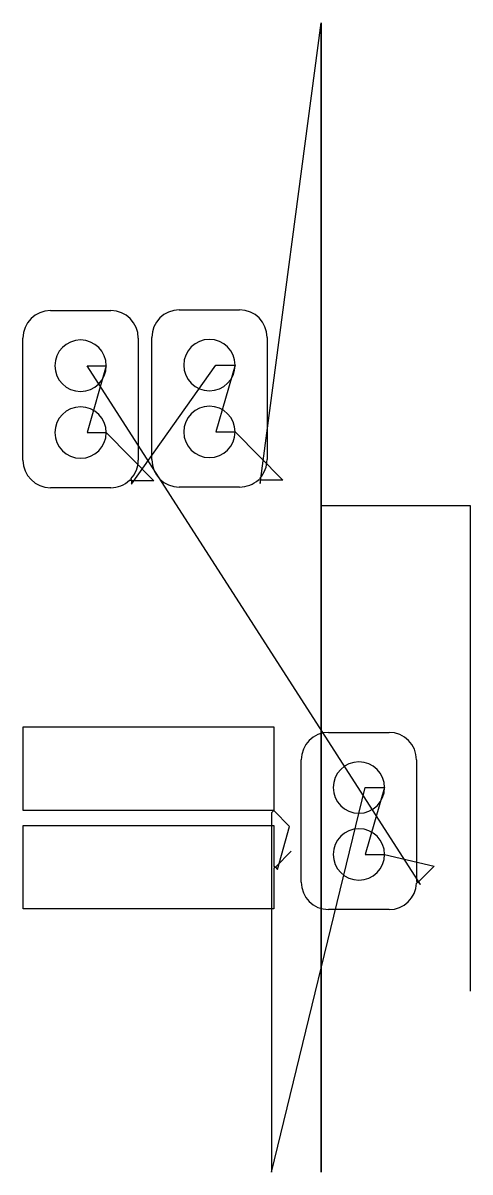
# Model space of a CAD drawing. Header units: metres. Extents: x 8 to 704, y 0 to 1787.
import ezdxf

# ---------------------------------------------------------------- set-up
doc = ezdxf.new("R2010")
doc.units = ezdxf.units.M

msp = doc.modelspace()

# ---------------------------------------------------------------- linework, layer by layer
at = {"layer": 'TOOL_0'}
for p, q in [((377.211, 1071.12), (471.996, 1787.267)), ((471.996, 1787.267), (471.996, 1786.267)), ((471.996, -0.001), (471.996, 1787.267)), ((471.996, 1787.267), (471.996, 1786.267)), ((471.996, 1786.267), (471.996, -0.001)), ((471.996, 1786.267), (471.996, 1036.535)), ((251.162, 1340.919), (345.162, 1340.919)), ((50.574, 1339.925), (144.574, 1339.925)), ((7.824, 1107.175), (7.824, 1297.175)), ((187.324, 1297.175), (187.324, 1107.175)), ((208.412, 1108.169), (208.412, 1298.169)), ((387.912, 1298.169), (387.912, 1108.169)), ((626.609, 447.464), (107.574, 1254.174)), ((107.574, 1254.174), (137.574, 1254.174)), ((137.574, 1254.174), (107.574, 1150.174)), ((176.623, 1070.126), (308.163, 1255.169)), ((308.163, 1255.169), (338.163, 1255.169)), ((338.163, 1255.169), (308.163, 1151.169)), ((107.574, 1150.174), (137.574, 1150.174)), ((137.574, 1150.174), (211.623, 1075.126)), ((308.163, 1151.169), (338.163, 1151.169)), ((338.163, 1151.169), (412.211, 1076.12)), ((176.623, 1075.126), (173.724, 1075.904)), ((175.845, 1078.025), (176.623, 1075.126)), ((211.623, 1075.126), (176.623, 1075.126)), ((176.623, 1075.126), (176.623, 1070.126)), ((377.211, 1076.12), (374.312, 1076.898)), ((376.433, 1079.019), (377.211, 1076.12)), ((412.211, 1076.12), (377.211, 1076.12)), ((377.211, 1076.12), (377.211, 1071.12)), ((144.574, 1064.425), (50.574, 1064.425)), ((345.162, 1065.419), (251.162, 1065.419)), ((471.996, 1036.535), (703.829, 1036.535)), ((703.829, 1036.535), (703.829, 282.19)), ((8.2, 562.358), (8.2, 692.358)), ((8.2, 692.358), (398.2, 692.358)), ((398.2, 692.358), (398.2, 562.358)), ((483.736, 683.773), (577.736, 683.773)), ((440.986, 451.023), (440.986, 641.023)), ((620.486, 641.023), (620.486, 452.523)), ((394.664, 0), (540.737, 598.023)), ((540.737, 598.023), (570.737, 598.023)), ((570.737, 598.023), (540.737, 494.023)), ((398.2, 562.358), (8.2, 562.358)), ((398.2, 562.358), (394.664, 558.822)), ((394.664, 558.822), (394.664, 0)), ((422.949, 537.609), (398.2, 562.358)), ((8.2, 409.14), (8.2, 539.14)), ((8.2, 539.14), (398.2, 539.14)), ((398.2, 539.14), (398.2, 475.64)), ((404.336, 470.604), (422.949, 537.609)), ((425.549, 498.888), (400.8, 474.14)), ((540.737, 494.023), (570.737, 494.023)), ((570.737, 494.023), (647.822, 475.749)), ((398.2, 475.64), (400.8, 474.14)), ((400.8, 474.14), (398.2, 472.64)), ((398.2, 472.64), (398.2, 409.14)), ((400.8, 474.14), (404.336, 470.604)), ((647.822, 475.749), (623.073, 451)), ((623.073, 451), (620.46, 449.523)), ((620.486, 452.523), (623.073, 451)), ((623.073, 451), (626.609, 447.464)), ((398.2, 409.14), (8.2, 409.14)), ((577.736, 408.273), (483.736, 408.273)), ((703.829, 282.19), (703.829, 281.19))]:
    msp.add_line(p, q, dxfattribs=at)
for centre, radius, start, end in [((251.162, 1298.169), 42.75, 90, 180), ((345.162, 1298.169), 42.75, 0, 90), ((50.574, 1297.175), 42.75, 90, 180), ((144.574, 1297.175), 42.75, 0, 90), ((97.574, 1254.174), 40, 0, 180), ((298.163, 1255.169), 40, 0, 180), ((97.574, 1254.174), 40, 180, 0), ((298.163, 1255.169), 40, 180, 0), ((97.574, 1150.174), 40, 0, 180), ((298.163, 1151.169), 40, 0, 180), ((97.574, 1150.174), 40, 180, 0), ((298.163, 1151.169), 40, 180, 0), ((251.162, 1108.169), 42.75, 180, 270), ((345.162, 1108.169), 42.75, 317.010468, 0), ((50.574, 1107.175), 42.75, 180, 270), ((144.574, 1107.175), 42.75, 317.010468, 0), ((144.575, 1107.175), 42.75, 269.99866, 312.988552), ((345.163, 1108.169), 42.75, 269.99866, 312.988552), ((483.736, 641.023), 42.75, 90, 180), ((577.736, 641.023), 42.75, 0, 90), ((530.737, 598.023), 40, 0, 180), ((530.737, 598.023), 40, 180, 0), ((530.737, 494.023), 40, 0, 180), ((530.737, 494.023), 40, 180, 0), ((483.736, 451.023), 42.75, 180, 270), ((577.736, 451.023), 42.75, 270, 357.989224)]:
    msp.add_arc(centre, radius, start, end, dxfattribs=at)

doc.saveas('drawing.dxf')
